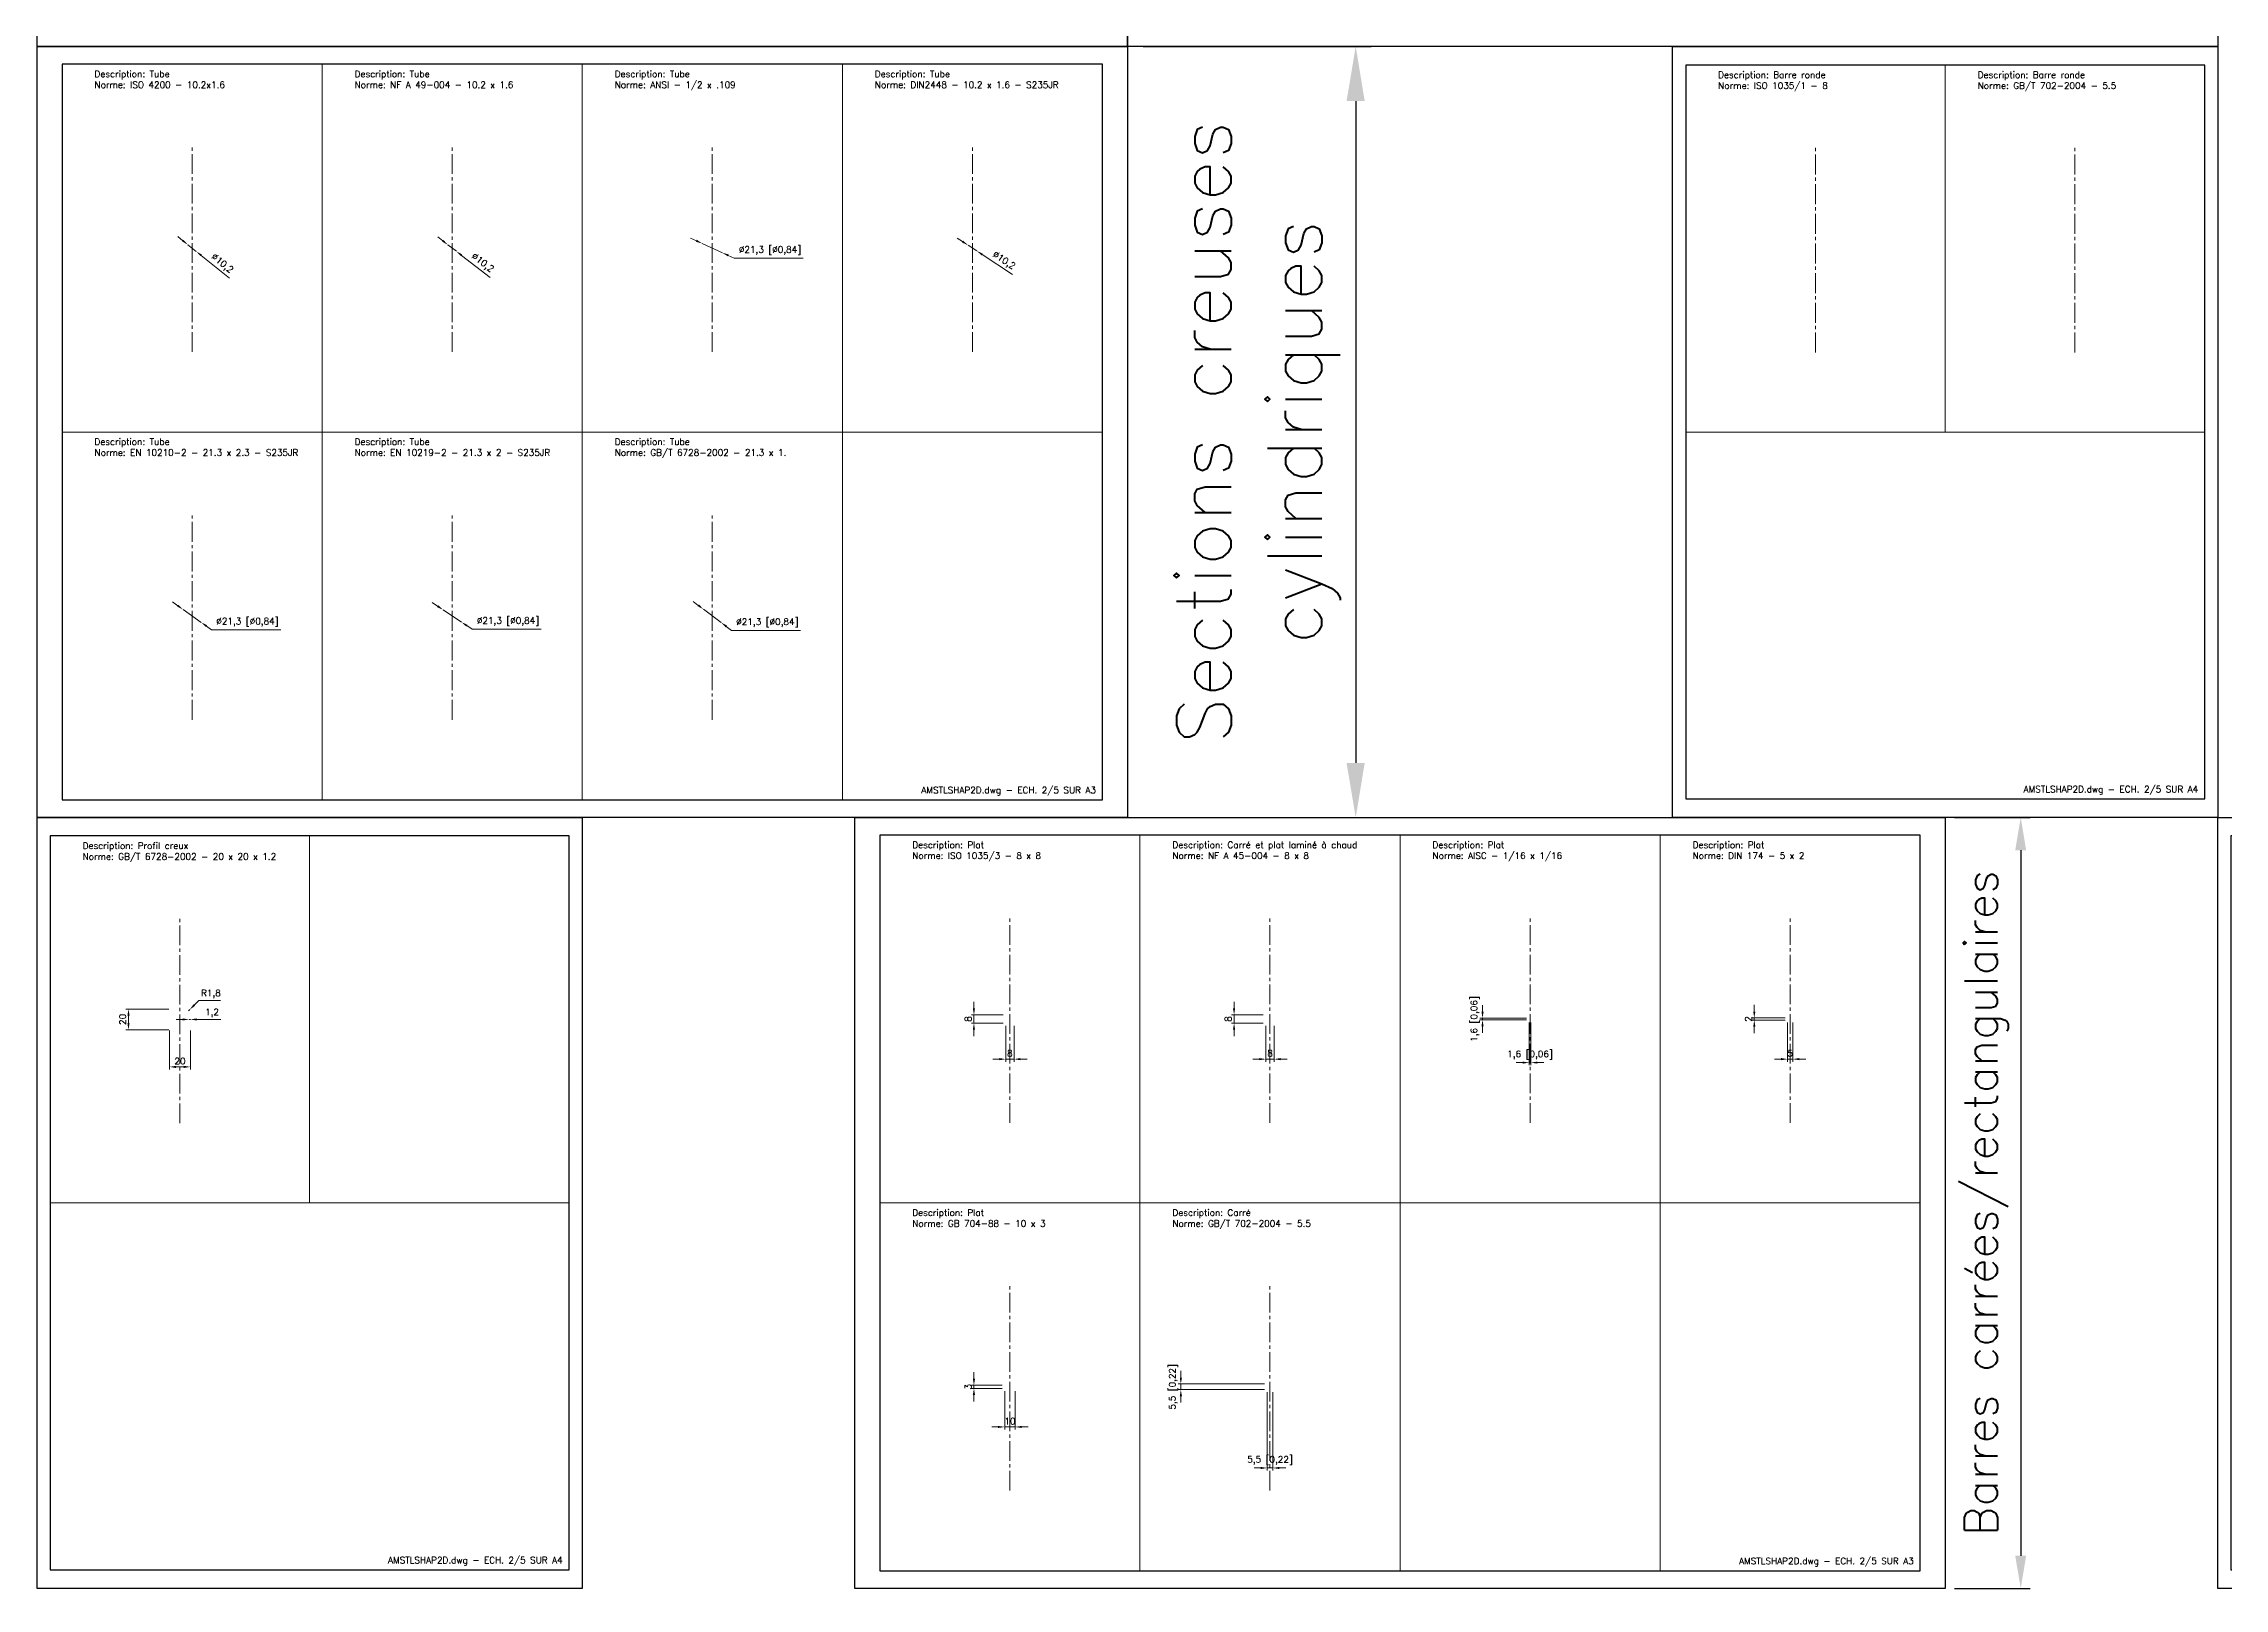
# Model space of a CAD drawing. Header units: millimetres. Extents: x -208 to 15225, y -440 to 4613.
# Drawn here: x 1056 to 3156, y 0 to 1488 of the extents above; entities that cross this region are included whole.
import ezdxf
from ezdxf.enums import TextEntityAlignment as Align

# ---------------------------------------------------------------- set-up
doc = ezdxf.new("R2010")
doc.units = ezdxf.units.MM
doc.linetypes.add('AXES2', pattern=[28.575, 19.05, -3.175, 3.175, -3.175])
doc.layers.get('Defpoints').update_dxf_attribs({"color": 41})
for name, color, linetype, lineweight in [('AXE', 2, 'AXES2', 18), ('COTE', 1, 'Continuous', 18), ('FIN', 1, 'Continuous', 18), ('TEXTE', 3, 'Continuous', 25)]:
    doc.layers.add(name, color=color, linetype=linetype, lineweight=lineweight)
doc.styles.get("Standard").update_dxf_attribs({"font": 'simplex.shx'})
doc.dimstyles.new('ALSTOM001', dxfattribs={"dimtxt": 3.5, "dimasz": 3.5, "dimexe": 1, "dimexo": 1, "dimgap": 1, "dimtad": 1, "dimrnd": 5e-09, "dimtxsty": 'Standard', "dimcen": 2.5, "dimclrd": 1, "dimclre": 1, "dimclrt": 3, "dimadec": 3, "dimazin": 2, "dimtm": 1e-09, "dimtfac": 1, "dimtmove": 0, "dimatfit": 0, "dimfxl": 1, "dimtolj": 1, "dimarcsym": 1})
doc.dimstyles.new('ALSTOM002_5SP', dxfattribs={"dimscale": 2.5, "dimtxt": 2.5, "dimasz": 2.5, "dimexe": 1, "dimexo": 1, "dimgap": 1, "dimtad": 1, "dimdec": 1, "dimtxsty": 'Standard', "dimcen": 2.5, "dimclrd": 1, "dimclre": 1, "dimclrt": 3, "dimadec": 1, "dimazin": 2, "dimtm": 1e-09, "dimtfac": 1, "dimtdec": 1, "dimtmove": 0, "dimatfit": 0, "dimfxl": 1, "dimtolj": 1, "dimtzin": 0, "dimlwd": 18, "dimlwe": 18, "dimarcsym": 1})
doc.dimstyles.new('ALSTOM002_5SP+ALTERN', dxfattribs={"dimscale": 2.5, "dimtxt": 2.5, "dimasz": 2.5, "dimexe": 1, "dimexo": 1, "dimgap": 1, "dimtad": 1, "dimdec": 1, "dimtxsty": 'Standard', "dimcen": 2.5, "dimclrd": 1, "dimclre": 1, "dimclrt": 3, "dimadec": 1, "dimazin": 2, "dimtm": 1e-09, "dimtfac": 1, "dimtdec": 1, "dimtmove": 0, "dimatfit": 0, "dimfxl": 1, "dimtolj": 1, "dimtzin": 0, "dimlwd": 18, "dimlwe": 18, "dimarcsym": 1})

# ---------------------------------------------------------------- blocks, each defined once
blk = doc.blocks.new('A3LASER')
at = {"color": 1}
for points in [[(-420, 0), (-420, 297), (0, 297), (0, 0)], [(-410.38, 6.8), (-9.62, 6.8), (-9.62, 290.2), (-410.38, 290.2)]]:
    blk.add_lwpolyline(points, close=True, dxfattribs=at)
blk = doc.blocks.new('*D146')
at = {"layer": 'COTE', "color": 1, "lineweight": -2, "transparency": 16777216}
for p, q in [((3172, 2227.5), (3302.3, 2227.5)), ((3280.3, 2150.5), (3280.3, 1562)), ((3172, 1485), (3302.3, 1485))]:
    blk.add_line(p, q, dxfattribs=at)
at = {"layer": 'COTE', "color": 1, "transparency": 16777216}
for points in [[(3267.5, 2150.5), (3293.1, 2150.5), (3280.3, 2227.5)], [(3267.5, 1562), (3293.1, 1562), (3280.3, 1485)]]:
    blk.add_solid(points, dxfattribs=at)
at = {"layer": 'Defpoints', "color": 0, "transparency": 16777216}
for p in [(3150, 2227.5), (3150, 1485), (3280.3, 1485)]:
    blk.add_point(p, dxfattribs=at)
at = {"layer": 'COTE', "color": 3, "transparency": 16777216, "insert": (3219.8, 1856.2), "char_height": 77, "attachment_point": 5, "rotation": 90}
blk.add_mtext('\\A1;T-Formes', dxfattribs=at)
blk = doc.blocks.new('*D148')
at = {"layer": 'COTE', "color": 1, "lineweight": -2, "transparency": 16777216}
for p, q in [((2115, 1485), (2334.8, 1485)), ((2319.8, 1432.5), (2319.8, 795)), ((2115, 742.5), (2334.8, 742.5))]:
    blk.add_line(p, q, dxfattribs=at)
at = {"layer": 'COTE', "color": 1, "transparency": 16777216}
for points in [[(2311, 1432.5), (2328.5, 1432.5), (2319.8, 1485)], [(2311, 795), (2328.5, 795), (2319.8, 742.5)]]:
    blk.add_solid(points, dxfattribs=at)
at = {"layer": 'Defpoints', "color": 0, "transparency": 16777216}
for p in [(2100, 1485), (2100, 742.5), (2319.8, 742.5)]:
    blk.add_point(p, dxfattribs=at)
at = {"layer": 'COTE', "color": 3, "transparency": 16777216, "insert": (2226, 1113.8), "char_height": 52.5, "attachment_point": 5, "rotation": 90}
blk.add_mtext('\\A1;Sections creuses\\Pcylindriques', dxfattribs=at)
blk = doc.blocks.new('A4LASER')
at = {"color": 1}
for points in [[(-210, 0), (-210, 297), (0, 297), (0, 0)], [(-204.96, 7.13), (-5.04, 7.13), (-5.04, 289.87), (-204.96, 289.87)]]:
    blk.add_lwpolyline(points, close=True, dxfattribs=at)
blk = doc.blocks.new('*D149')
at = {"layer": 'COTE', "color": 1, "lineweight": -2, "transparency": 16777216}
for p, q in [((3169, 1485), (3299.3, 1485)), ((3280.3, 1418.5), (3280.3, 809)), ((3169, 742.5), (3299.3, 742.5))]:
    blk.add_line(p, q, dxfattribs=at)
at = {"layer": 'COTE', "color": 1, "transparency": 16777216}
for points in [[(3269.2, 1418.5), (3291.4, 1418.5), (3280.3, 1485)], [(3269.2, 809), (3291.4, 809), (3280.3, 742.5)]]:
    blk.add_solid(points, dxfattribs=at)
at = {"layer": 'Defpoints', "color": 0, "transparency": 16777216}
for p in [(3150, 1485), (3150, 742.5), (3280.3, 742.5)]:
    blk.add_point(p, dxfattribs=at)
at = {"layer": 'COTE', "color": 3, "transparency": 16777216, "insert": (3228.1, 1113.8), "char_height": 66.5, "attachment_point": 5, "rotation": 90}
blk.add_mtext('\\A1;Barres rondes', dxfattribs=at)
blk = doc.blocks.new('*D151')
at = {"layer": 'COTE', "color": 1, "lineweight": -2, "transparency": 16777216}
for p, q in [((2896.5, 742.5), (2969.2, 742.5)), ((2960.2, 711), (2960.2, 31.5)), ((2896.5, 0), (2969.2, 0))]:
    blk.add_line(p, q, dxfattribs=at)
at = {"layer": 'COTE', "color": 1, "transparency": 16777216}
for points in [[(2954.9, 711), (2965.4, 711), (2960.2, 742.5)], [(2954.9, 31.5), (2965.4, 31.5), (2960.2, 0)]]:
    blk.add_solid(points, dxfattribs=at)
at = {"layer": 'Defpoints', "color": 0, "transparency": 16777216}
for p in [(2887.5, 742.5), (2887.5, 0), (2960.2, 0)]:
    blk.add_point(p, dxfattribs=at)
at = {"layer": 'COTE', "color": 3, "transparency": 16777216, "insert": (2927.2, 371.2), "char_height": 31.5, "attachment_point": 5, "rotation": 90}
blk.add_mtext('\\A1;Barres carrées/rectangulaires', dxfattribs=at)
blk = doc.blocks.new('*D219')
at = {"layer": 'COTE', "color": 1, "lineweight": 18, "transparency": 16777216}
for p, q in [((2484.4, 549.2), (2439.4, 549.2)), ((2484.4, 547.6), (2439.4, 547.6)), ((2441.9, 555.4), (2441.9, 561.7)), ((2441.9, 547.6), (2441.9, 549.2)), ((2441.9, 541.3), (2441.9, 535.1))]:
    blk.add_line(p, q, dxfattribs=at)
at = {"layer": 'COTE', "color": 1, "transparency": 16777216}
for points in [[(2440.9, 555.4), (2443, 555.4), (2441.9, 549.2)], [(2440.9, 541.3), (2443, 541.3), (2441.9, 547.6)]]:
    blk.add_solid(points, dxfattribs=at)
at = {"layer": 'Defpoints', "color": 0, "transparency": 16777216}
for p in [(2441.9, 549.2), (2486.9, 549.2), (2486.9, 547.6)]:
    blk.add_point(p, dxfattribs=at)
at = {"layer": 'COTE', "color": 3, "transparency": 16777216, "insert": (2434.7, 548.4), "char_height": 6.25, "attachment_point": 5, "rotation": 90}
blk.add_mtext('\\A1;1,6 [0,06]', dxfattribs=at)
blk = doc.blocks.new('*D220')
at = {"layer": 'COTE', "color": 1, "lineweight": 18, "transparency": 16777216}
for p, q in [((2486.9, 545.1), (2486.9, 503.9)), ((2488.5, 545.1), (2488.5, 503.9)), ((2480.7, 506.4), (2474.4, 506.4)), ((2486.9, 506.4), (2488.5, 506.4)), ((2494.8, 506.4), (2501, 506.4))]:
    blk.add_line(p, q, dxfattribs=at)
at = {"layer": 'COTE', "color": 1, "transparency": 16777216}
for points in [[(2480.7, 507.4), (2480.7, 505.4), (2486.9, 506.4)], [(2494.8, 507.4), (2494.8, 505.4), (2488.5, 506.4)]]:
    blk.add_solid(points, dxfattribs=at)
at = {"layer": 'Defpoints', "color": 0, "transparency": 16777216}
for p in [(2486.9, 547.6), (2488.5, 547.6), (2488.5, 506.4)]:
    blk.add_point(p, dxfattribs=at)
at = {"layer": 'COTE', "color": 3, "transparency": 16777216, "insert": (2487.7, 513.7), "char_height": 6.25, "attachment_point": 5}
blk.add_mtext('\\A1;1,6 [0,06]', dxfattribs=at)
blk = doc.blocks.new('*D221')
at = {"layer": 'COTE', "color": 1, "lineweight": 18, "transparency": 16777216}
for p, q in [((2232, 196.9), (2148.9, 196.9)), ((2232, 191.4), (2148.9, 191.4)), ((2151.4, 203.1), (2151.4, 209.4)), ((2151.4, 191.4), (2151.4, 196.9)), ((2151.4, 185.1), (2151.4, 178.9))]:
    blk.add_line(p, q, dxfattribs=at)
at = {"layer": 'COTE', "color": 1, "transparency": 16777216}
for points in [[(2150.4, 203.1), (2152.5, 203.1), (2151.4, 196.9)], [(2150.4, 185.1), (2152.5, 185.1), (2151.4, 191.4)]]:
    blk.add_solid(points, dxfattribs=at)
at = {"layer": 'Defpoints', "color": 0, "transparency": 16777216}
for p in [(2151.4, 196.9), (2234.5, 196.9), (2234.5, 191.4)]:
    blk.add_point(p, dxfattribs=at)
at = {"layer": 'COTE', "color": 3, "transparency": 16777216, "insert": (2144.2, 194.1), "char_height": 6.25, "attachment_point": 5, "rotation": 90}
blk.add_mtext('\\A1;5,5 [0,22]', dxfattribs=at)
blk = doc.blocks.new('*D222')
at = {"layer": 'COTE', "color": 1, "lineweight": 18, "transparency": 16777216}
for p, q in [((2234.5, 188.9), (2234.5, 113.5)), ((2240, 188.9), (2240, 113.5)), ((2228.3, 116), (2222, 116)), ((2234.5, 116), (2240, 116)), ((2246.3, 116), (2252.5, 116))]:
    blk.add_line(p, q, dxfattribs=at)
at = {"layer": 'COTE', "color": 1, "transparency": 16777216}
for points in [[(2228.3, 117), (2228.3, 114.9), (2234.5, 116)], [(2246.3, 117), (2246.3, 114.9), (2240, 116)]]:
    blk.add_solid(points, dxfattribs=at)
at = {"layer": 'Defpoints', "color": 0, "transparency": 16777216}
for p in [(2234.5, 191.4), (2240, 191.4), (2240, 116)]:
    blk.add_point(p, dxfattribs=at)
at = {"layer": 'COTE', "color": 3, "transparency": 16777216, "insert": (2237.3, 123.2), "char_height": 6.25, "attachment_point": 5}
blk.add_mtext('\\A1;5,5 [0,22]', dxfattribs=at)
blk = doc.blocks.new('*D245')
at = {"layer": 'COTE', "color": 1, "lineweight": 18, "transparency": 16777216}
for p, q in [((1176.9, 558), (1135.5, 558)), ((1138, 544.2), (1138, 551.7)), ((1176.9, 538), (1135.5, 538))]:
    blk.add_line(p, q, dxfattribs=at)
at = {"layer": 'COTE', "color": 1, "transparency": 16777216}
for points in [[(1137, 551.7), (1139.1, 551.7), (1138, 558)], [(1137, 544.2), (1139.1, 544.2), (1138, 538)]]:
    blk.add_solid(points, dxfattribs=at)
at = {"layer": 'Defpoints', "color": 0, "transparency": 16777216}
for p in [(1138, 558), (1179.4, 558), (1179.4, 538)]:
    blk.add_point(p, dxfattribs=at)
at = {"layer": 'COTE', "color": 3, "transparency": 16777216, "insert": (1132.4, 548), "char_height": 6.25, "attachment_point": 5, "rotation": 90}
blk.add_mtext('\\A1;20', dxfattribs=at)
blk = doc.blocks.new('*D246')
at = {"layer": 'COTE', "color": 1, "lineweight": 18, "transparency": 16777216}
for p, q in [((1177.6, 537.3), (1177.6, 499.8)), ((1197.6, 537.3), (1197.6, 499.8)), ((1183.8, 502.3), (1191.3, 502.3))]:
    blk.add_line(p, q, dxfattribs=at)
at = {"layer": 'COTE', "color": 1, "transparency": 16777216}
for points in [[(1183.8, 503.3), (1183.8, 501.2), (1177.6, 502.3)], [(1191.3, 503.3), (1191.3, 501.2), (1197.6, 502.3)]]:
    blk.add_solid(points, dxfattribs=at)
at = {"layer": 'Defpoints', "color": 0, "transparency": 16777216}
for p in [(1177.6, 539.8), (1197.6, 539.8), (1197.6, 502.3)]:
    blk.add_point(p, dxfattribs=at)
at = {"layer": 'COTE', "color": 3, "transparency": 16777216, "insert": (1187.6, 507.9), "char_height": 6.25, "attachment_point": 5}
blk.add_mtext('\\A1;20', dxfattribs=at)
blk = doc.blocks.new('*D247')
at = {"layer": 'COTE', "color": 1, "lineweight": 18, "transparency": 16777216}
for p, q in [((1190.1, 548), (1183.9, 548)), ((1196.4, 548), (1197.6, 548)), ((1203.8, 548), (1227, 548))]:
    blk.add_line(p, q, dxfattribs=at)
at = {"layer": 'COTE', "color": 1, "transparency": 16777216}
for points in [[(1190.1, 549), (1190.1, 546.9), (1196.4, 548)], [(1203.8, 549), (1203.8, 546.9), (1197.6, 548)]]:
    blk.add_solid(points, dxfattribs=at)
at = {"layer": 'Defpoints', "color": 0, "transparency": 16777216}
for p in [(1196.4, 548), (1197.6, 548), (1197.6, 548)]:
    blk.add_point(p, dxfattribs=at)
at = {"layer": 'COTE', "color": 3, "transparency": 16777216, "insert": (1218.5, 554.2), "char_height": 6.25, "attachment_point": 5}
blk.add_mtext('\\A1;1,2', dxfattribs=at)
blk = doc.blocks.new('*D244')
at = {"layer": 'COTE', "color": 1, "lineweight": 18, "transparency": 16777216}
for p, q in [((1195.8, 556.2), (1197, 557.4)), ((1201.4, 561.8), (1205.9, 566.3)), ((1205.9, 566.3), (1226.5, 566.3))]:
    blk.add_line(p, q, dxfattribs=at)
at = {"layer": 'COTE', "color": 1, "transparency": 16777216}
blk.add_solid([(1200.7, 562.6), (1202.2, 561.1), (1197, 557.4)], dxfattribs=at)
at = {"layer": 'Defpoints', "color": 0, "transparency": 16777216}
for p in [(1195.8, 556.2), (1197, 557.4)]:
    blk.add_point(p, dxfattribs=at)
at = {"layer": 'COTE', "color": 3, "transparency": 16777216, "insert": (1217.4, 572.5), "char_height": 6.25, "attachment_point": 5}
blk.add_mtext('\\A1;R1,8', dxfattribs=at)
blk = doc.blocks.new('*D248')
at = {"layer": 'COTE', "color": 1, "lineweight": 18, "transparency": 16777216}
for p, q in [((1980.3, 552.4), (1949.7, 552.4)), ((1952.2, 558.6), (1952.2, 564.9)), ((1952.2, 544.4), (1952.2, 552.4)), ((1980.3, 544.4), (1949.7, 544.4)), ((1952.2, 538.1), (1952.2, 531.9))]:
    blk.add_line(p, q, dxfattribs=at)
at = {"layer": 'COTE', "color": 1, "transparency": 16777216}
for points in [[(1951.1, 558.6), (1953.2, 558.6), (1952.2, 552.4)], [(1951.1, 538.1), (1953.2, 538.1), (1952.2, 544.4)]]:
    blk.add_solid(points, dxfattribs=at)
at = {"layer": 'Defpoints', "color": 0, "transparency": 16777216}
for p in [(1952.2, 552.4), (1982.8, 552.4), (1982.8, 544.4)]:
    blk.add_point(p, dxfattribs=at)
at = {"layer": 'COTE', "color": 3, "transparency": 16777216, "insert": (1946.6, 548.4), "char_height": 6.25, "attachment_point": 5, "rotation": 90}
blk.add_mtext('\\A1;8', dxfattribs=at)
blk = doc.blocks.new('*D249')
at = {"layer": 'COTE', "color": 1, "lineweight": 18, "transparency": 16777216}
for p, q in [((1982.8, 541.9), (1982.8, 507.2)), ((1990.8, 541.9), (1990.8, 507.2)), ((1976.5, 509.7), (1970.3, 509.7)), ((1982.8, 509.7), (1990.8, 509.7)), ((1997, 509.7), (2003.3, 509.7))]:
    blk.add_line(p, q, dxfattribs=at)
at = {"layer": 'COTE', "color": 1, "transparency": 16777216}
for points in [[(1976.5, 510.8), (1976.5, 508.7), (1982.8, 509.7)], [(1997, 510.8), (1997, 508.7), (1990.8, 509.7)]]:
    blk.add_solid(points, dxfattribs=at)
at = {"layer": 'Defpoints', "color": 0, "transparency": 16777216}
for p in [(1982.8, 544.4), (1990.8, 544.4), (1990.8, 509.7)]:
    blk.add_point(p, dxfattribs=at)
at = {"layer": 'COTE', "color": 3, "transparency": 16777216, "insert": (1986.8, 515.4), "char_height": 6.25, "attachment_point": 5}
blk.add_mtext('\\A1;8', dxfattribs=at)
blk = doc.blocks.new('*D250')
at = {"layer": 'COTE', "color": 1, "lineweight": 18, "transparency": 16777216}
for p, q in [((2230.8, 552.4), (2200.2, 552.4)), ((2202.7, 558.6), (2202.7, 564.9)), ((2202.7, 544.4), (2202.7, 552.4)), ((2230.8, 544.4), (2200.2, 544.4)), ((2202.7, 538.1), (2202.7, 531.9))]:
    blk.add_line(p, q, dxfattribs=at)
at = {"layer": 'COTE', "color": 1, "transparency": 16777216}
for points in [[(2201.6, 558.6), (2203.7, 558.6), (2202.7, 552.4)], [(2201.6, 538.1), (2203.7, 538.1), (2202.7, 544.4)]]:
    blk.add_solid(points, dxfattribs=at)
at = {"layer": 'Defpoints', "color": 0, "transparency": 16777216}
for p in [(2202.7, 552.4), (2233.3, 552.4), (2233.3, 544.4)]:
    blk.add_point(p, dxfattribs=at)
at = {"layer": 'COTE', "color": 3, "transparency": 16777216, "insert": (2197, 548.4), "char_height": 6.25, "attachment_point": 5, "rotation": 90}
blk.add_mtext('\\A1;8', dxfattribs=at)
blk = doc.blocks.new('*D251')
at = {"layer": 'COTE', "color": 1, "lineweight": 18, "transparency": 16777216}
for p, q in [((2233.3, 541.9), (2233.3, 507.2)), ((2241.3, 541.9), (2241.3, 507.2)), ((2227, 509.7), (2220.8, 509.7)), ((2233.3, 509.7), (2241.3, 509.7)), ((2247.5, 509.7), (2253.8, 509.7))]:
    blk.add_line(p, q, dxfattribs=at)
at = {"layer": 'COTE', "color": 1, "transparency": 16777216}
for points in [[(2227, 510.8), (2227, 508.7), (2233.3, 509.7)], [(2247.5, 510.8), (2247.5, 508.7), (2241.3, 509.7)]]:
    blk.add_solid(points, dxfattribs=at)
at = {"layer": 'Defpoints', "color": 0, "transparency": 16777216}
for p in [(2233.3, 544.4), (2241.3, 544.4), (2241.3, 509.7)]:
    blk.add_point(p, dxfattribs=at)
at = {"layer": 'COTE', "color": 3, "transparency": 16777216, "insert": (2237.3, 515.4), "char_height": 6.25, "attachment_point": 5}
blk.add_mtext('\\A1;8', dxfattribs=at)
blk = doc.blocks.new('*D252')
at = {"layer": 'COTE', "color": 1, "lineweight": 18, "transparency": 16777216}
for p, q in [((2733.2, 549.4), (2701.1, 549.4)), ((2733.2, 547.4), (2701.1, 547.4)), ((2703.6, 555.6), (2703.6, 561.9)), ((2703.6, 547.4), (2703.6, 549.4)), ((2703.6, 541.1), (2703.6, 534.9))]:
    blk.add_line(p, q, dxfattribs=at)
at = {"layer": 'COTE', "color": 1, "transparency": 16777216}
for points in [[(2702.6, 555.6), (2704.7, 555.6), (2703.6, 549.4)], [(2702.6, 541.1), (2704.7, 541.1), (2703.6, 547.4)]]:
    blk.add_solid(points, dxfattribs=at)
at = {"layer": 'Defpoints', "color": 0, "transparency": 16777216}
for p in [(2703.6, 549.4), (2735.7, 549.4), (2735.7, 547.4)]:
    blk.add_point(p, dxfattribs=at)
at = {"layer": 'COTE', "color": 3, "transparency": 16777216, "insert": (2698, 548.4), "char_height": 6.25, "attachment_point": 5, "rotation": 90}
blk.add_mtext('\\A1;2', dxfattribs=at)
blk = doc.blocks.new('*D253')
at = {"layer": 'COTE', "color": 1, "lineweight": 18, "transparency": 16777216}
for p, q in [((2735.7, 544.9), (2735.7, 507.2)), ((2740.7, 544.9), (2740.7, 507.2)), ((2729.5, 509.7), (2723.2, 509.7)), ((2735.7, 509.7), (2740.7, 509.7)), ((2747, 509.7), (2753.2, 509.7))]:
    blk.add_line(p, q, dxfattribs=at)
at = {"layer": 'COTE', "color": 1, "transparency": 16777216}
for points in [[(2729.5, 510.8), (2729.5, 508.7), (2735.7, 509.7)], [(2747, 510.8), (2747, 508.7), (2740.7, 509.7)]]:
    blk.add_solid(points, dxfattribs=at)
at = {"layer": 'Defpoints', "color": 0, "transparency": 16777216}
for p in [(2735.7, 547.4), (2740.7, 547.4), (2740.7, 509.7)]:
    blk.add_point(p, dxfattribs=at)
at = {"layer": 'COTE', "color": 3, "transparency": 16777216, "insert": (2738.2, 515.4), "char_height": 6.25, "attachment_point": 5}
blk.add_mtext('\\A1;5', dxfattribs=at)
blk = doc.blocks.new('*D254')
at = {"layer": 'COTE', "color": 1, "lineweight": 18, "transparency": 16777216}
for p, q in [((1979.3, 195.6), (1949.7, 195.6)), ((1979.3, 192.6), (1949.7, 192.6)), ((1952.2, 201.9), (1952.2, 208.1)), ((1952.2, 192.6), (1952.2, 195.6)), ((1952.2, 186.4), (1952.2, 180.1))]:
    blk.add_line(p, q, dxfattribs=at)
at = {"layer": 'COTE', "color": 1, "transparency": 16777216}
for points in [[(1951.1, 201.9), (1953.2, 201.9), (1952.2, 195.6)], [(1951.1, 186.4), (1953.2, 186.4), (1952.2, 192.6)]]:
    blk.add_solid(points, dxfattribs=at)
at = {"layer": 'Defpoints', "color": 0, "transparency": 16777216}
for p in [(1952.2, 195.6), (1981.8, 195.6), (1981.8, 192.6)]:
    blk.add_point(p, dxfattribs=at)
at = {"layer": 'COTE', "color": 3, "transparency": 16777216, "insert": (1946.6, 194.1), "char_height": 6.25, "attachment_point": 5, "rotation": 90}
blk.add_mtext('\\A1;3', dxfattribs=at)
blk = doc.blocks.new('*D255')
at = {"layer": 'COTE', "color": 1, "lineweight": 18, "transparency": 16777216}
for p, q in [((1981.8, 190.1), (1981.8, 153)), ((1991.8, 190.1), (1991.8, 153)), ((1975.5, 155.5), (1969.3, 155.5)), ((1981.8, 155.5), (1991.8, 155.5)), ((1998, 155.5), (2004.3, 155.5))]:
    blk.add_line(p, q, dxfattribs=at)
at = {"layer": 'COTE', "color": 1, "transparency": 16777216}
for points in [[(1975.5, 156.5), (1975.5, 154.5), (1981.8, 155.5)], [(1998, 156.5), (1998, 154.5), (1991.8, 155.5)]]:
    blk.add_solid(points, dxfattribs=at)
at = {"layer": 'Defpoints', "color": 0, "transparency": 16777216}
for p in [(1981.8, 192.6), (1991.8, 192.6), (1991.8, 155.5)]:
    blk.add_point(p, dxfattribs=at)
at = {"layer": 'COTE', "color": 3, "transparency": 16777216, "insert": (1986.8, 161.1), "char_height": 6.25, "attachment_point": 5}
blk.add_mtext('\\A1;10', dxfattribs=at)
blk = doc.blocks.new('*D256')
at = {"layer": 'COTE', "color": 1, "lineweight": 18, "transparency": 16777216}
for p, q in [((1684.9, 1297.9), (1679.2, 1300.5)), ((1690.5, 1295.3), (1709.9, 1286.4)), ((1715.6, 1283.8), (1721.3, 1281.2)), ((1721.3, 1281.2), (1787.8, 1281.2))]:
    blk.add_line(p, q, dxfattribs=at)
at = {"layer": 'COTE', "color": 1, "transparency": 16777216}
for points in [[(1685.3, 1298.9), (1684.4, 1297), (1690.5, 1295.3)], [(1716, 1284.8), (1715.2, 1282.9), (1709.9, 1286.4)]]:
    blk.add_solid(points, dxfattribs=at)
at = {"layer": 'Defpoints', "color": 0, "transparency": 16777216}
for p in [(1690.5, 1295.3), (1709.9, 1286.4)]:
    blk.add_point(p, dxfattribs=at)
at = {"layer": 'COTE', "color": 3, "transparency": 16777216, "insert": (1755.8, 1288.5), "char_height": 6.25, "attachment_point": 5}
blk.add_mtext('\\A1;∅21,3 [∅0,84]', dxfattribs=at)
blk = doc.blocks.new('*D257')
at = {"layer": 'COTE', "color": 1, "lineweight": 18, "transparency": 16777216}
for p, q in [((1190.4, 1298), (1185.6, 1301.9)), ((1195.3, 1294.1), (1203.3, 1287.7)), ((1208.1, 1283.8), (1235.2, 1262))]:
    blk.add_line(p, q, dxfattribs=at)
at = {"layer": 'COTE', "color": 1, "transparency": 16777216}
for points in [[(1191.1, 1298.8), (1189.8, 1297.2), (1195.3, 1294.1)], [(1208.8, 1284.6), (1207.5, 1283), (1203.3, 1287.7)]]:
    blk.add_solid(points, dxfattribs=at)
at = {"layer": 'Defpoints', "color": 0, "transparency": 16777216}
for p in [(1195.3, 1294.1), (1203.3, 1287.7)]:
    blk.add_point(p, dxfattribs=at)
at = {"layer": 'COTE', "color": 3, "transparency": 16777216, "insert": (1228, 1275.8), "char_height": 6.25, "attachment_point": 5, "rotation": 321.2171}
blk.add_mtext('\\A1;∅10,2', dxfattribs=at)
blk = doc.blocks.new('*D258')
at = {"layer": 'COTE', "color": 1, "lineweight": 18, "transparency": 16777216}
for p, q in [((1440.8, 1297.8), (1435.8, 1301.6)), ((1445.7, 1294), (1453.8, 1287.8)), ((1458.8, 1283.9), (1486.3, 1262.7))]:
    blk.add_line(p, q, dxfattribs=at)
at = {"layer": 'COTE', "color": 1, "transparency": 16777216}
for points in [[(1441.4, 1298.6), (1440.1, 1297), (1445.7, 1294)], [(1459.4, 1284.8), (1458.1, 1283.1), (1453.8, 1287.8)]]:
    blk.add_solid(points, dxfattribs=at)
at = {"layer": 'Defpoints', "color": 0, "transparency": 16777216}
for p in [(1445.7, 1294), (1453.8, 1287.8)]:
    blk.add_point(p, dxfattribs=at)
at = {"layer": 'COTE', "color": 3, "transparency": 16777216, "insert": (1478.8, 1276.4), "char_height": 6.25, "attachment_point": 5, "rotation": 322.4042}
blk.add_mtext('\\A1;∅10,2', dxfattribs=at)
blk = doc.blocks.new('*D259')
at = {"layer": 'COTE', "color": 1, "lineweight": 18, "transparency": 16777216}
for p, q in [((1941.2, 1297.1), (1936, 1300.5)), ((1946.5, 1293.7), (1955, 1288.1)), ((1960.2, 1284.6), (1989.3, 1265.6))]:
    blk.add_line(p, q, dxfattribs=at)
at = {"layer": 'COTE', "color": 1, "transparency": 16777216}
for points in [[(1941.8, 1298), (1940.7, 1296.2), (1946.5, 1293.7)], [(1960.8, 1285.5), (1959.6, 1283.8), (1955, 1288.1)]]:
    blk.add_solid(points, dxfattribs=at)
at = {"layer": 'Defpoints', "color": 0, "transparency": 16777216}
for p in [(1946.5, 1293.7), (1955, 1288.1)]:
    blk.add_point(p, dxfattribs=at)
at = {"layer": 'COTE', "color": 3, "transparency": 16777216, "insert": (1980.8, 1278.6), "char_height": 6.25, "attachment_point": 5, "rotation": 326.7437}
blk.add_mtext('\\A1;∅10,2', dxfattribs=at)
blk = doc.blocks.new('*D260')
at = {"layer": 'COTE', "color": 1, "lineweight": 18, "transparency": 16777216}
for p, q in [((1185.5, 946.4), (1180.4, 950.1)), ((1190.6, 942.8), (1208, 930.4)), ((1213, 926.8), (1218.1, 923.2)), ((1218.1, 923.2), (1284.6, 923.2))]:
    blk.add_line(p, q, dxfattribs=at)
at = {"layer": 'COTE', "color": 1, "transparency": 16777216}
for points in [[(1186.1, 947.3), (1184.9, 945.6), (1190.6, 942.8)], [(1213.7, 927.7), (1212.4, 926), (1208, 930.4)]]:
    blk.add_solid(points, dxfattribs=at)
at = {"layer": 'Defpoints', "color": 0, "transparency": 16777216}
for p in [(1190.6, 942.8), (1208, 930.4)]:
    blk.add_point(p, dxfattribs=at)
at = {"layer": 'COTE', "color": 3, "transparency": 16777216, "insert": (1252.6, 930.5), "char_height": 6.25, "attachment_point": 5}
blk.add_mtext('\\A1;∅21,3 [∅0,84]', dxfattribs=at)
blk = doc.blocks.new('*D261')
at = {"layer": 'COTE', "color": 1, "lineweight": 18, "transparency": 16777216}
for p, q in [((1435.7, 946), (1430.5, 949.5)), ((1440.9, 942.5), (1458.6, 930.7)), ((1463.8, 927.3), (1469, 923.8)), ((1469, 923.8), (1535.5, 923.8))]:
    blk.add_line(p, q, dxfattribs=at)
at = {"layer": 'COTE', "color": 1, "transparency": 16777216}
for points in [[(1436.3, 946.9), (1435.1, 945.1), (1440.9, 942.5)], [(1464.4, 928.1), (1463.3, 926.4), (1458.6, 930.7)]]:
    blk.add_solid(points, dxfattribs=at)
at = {"layer": 'Defpoints', "color": 0, "transparency": 16777216}
for p in [(1440.9, 942.5), (1458.6, 930.7)]:
    blk.add_point(p, dxfattribs=at)
at = {"layer": 'COTE', "color": 3, "transparency": 16777216, "insert": (1503.5, 931.1), "char_height": 6.25, "attachment_point": 5}
blk.add_mtext('\\A1;∅21,3 [∅0,84]', dxfattribs=at)
blk = doc.blocks.new('*D262')
at = {"layer": 'COTE', "color": 1, "lineweight": 18, "transparency": 16777216}
for p, q in [((1686.7, 946.8), (1681.7, 950.6)), ((1691.7, 943), (1708.7, 930.2)), ((1713.7, 926.5), (1718.7, 922.7)), ((1718.7, 922.7), (1785.2, 922.7))]:
    blk.add_line(p, q, dxfattribs=at)
at = {"layer": 'COTE', "color": 1, "transparency": 16777216}
for points in [[(1687.4, 947.6), (1686.1, 946), (1691.7, 943)], [(1714.4, 927.3), (1713.1, 925.6), (1708.7, 930.2)]]:
    blk.add_solid(points, dxfattribs=at)
at = {"layer": 'Defpoints', "color": 0, "transparency": 16777216}
for p in [(1691.7, 943), (1708.7, 930.2)]:
    blk.add_point(p, dxfattribs=at)
at = {"layer": 'COTE', "color": 3, "transparency": 16777216, "insert": (1753.2, 930), "char_height": 6.25, "attachment_point": 5}
blk.add_mtext('\\A1;∅21,3 [∅0,84]', dxfattribs=at)

msp = doc.modelspace()

# ---------------------------------------------------------------- linework, layer by layer
at = {"layer": 'AXE'}
for p, q in [((1199.284, 1190.873), (1199.284, 1390.873)), ((1449.761, 1190.873), (1449.761, 1390.873)), ((1700.239, 1190.873), (1700.239, 1390.873)), ((1950.716, 1190.873), (1950.716, 1390.873)), ((2762.555, 1190.458), (2762.555, 1390.458)), ((3012.445, 1190.458), (3012.445, 1390.458)), ((1199.284, 836.627), (1199.284, 1036.627)), ((1449.761, 836.627), (1449.761, 1036.627)), ((1700.239, 836.627), (1700.239, 1036.627)), ((1187.555, 447.958), (1187.555, 647.958)), ((1986.784, 448.373), (1986.784, 648.373)), ((2237.261, 448.373), (2237.261, 648.373)), ((2487.739, 448.373), (2487.739, 648.373)), ((2738.216, 448.373), (2738.216, 648.373)), ((1986.784, 94.127), (1986.784, 294.127)), ((2237.261, 94.127), (2237.261, 294.127))]:
    msp.add_line(p, q, dxfattribs=at)
at = {"layer": 'FIN'}
for p, q in [((1324.523, 1467.996), (1324.523, 759.504)), ((1575, 1467.996), (1575, 759.504)), ((1825.477, 1467.996), (1825.477, 759.504)), ((2887.5, 1467.165), (2887.5, 1113.75)), ((1074.046, 1113.75), (2075.954, 1113.75)), ((2637.61, 1113.75), (3137.39, 1113.75)), ((1312.5, 724.665), (1312.5, 371.25)), ((2112.023, 725.496), (2112.023, 17.004)), ((2362.5, 725.496), (2362.5, 17.004)), ((2612.977, 725.496), (2612.977, 17.004)), ((1062.61, 371.25), (1562.39, 371.25)), ((1861.546, 371.25), (2863.454, 371.25))]:
    msp.add_line(p, q, dxfattribs=at)

# ---------------------------------------------------------------- block references
at = {"xscale": 2.5, "yscale": 2.5, "zscale": 2.5}
for name, p in [('A3LASER', (2100, 1485)), ('A3LASER', (3150, 1485)), ('A3LASER', (2100, 742.5)), ('A4LASER', (3150, 742.5)), ('A4LASER', (1575, 0)), ('A3LASER', (2887.5, 0)), ('A4LASER', (3675, 0))]:
    msp.add_blockref(name, p, dxfattribs=at)

# ---------------------------------------------------------------- texts
at = {"layer": 'TEXTE'}
for s, p in [('AMSTLSHAP2D.dwg - ECH. 2/5 SUR A3', (2069.704, 765.754)), ('AMSTLSHAP2D.dwg - ECH. 2/5 SUR A4', (3131.14, 766.585)), ('AMSTLSHAP2D.dwg - ECH. 2/5 SUR A4', (1556.14, 24.085)), ('AMSTLSHAP2D.dwg - ECH. 2/5 SUR A3', (2857.204, 23.254))]:
    msp.add_text(s, height=6.25, dxfattribs=at).set_placement(p, align=Align.RIGHT)
at = {"layer": 'TEXTE', "char_height": 6.25, "attachment_point": 1}
for s, insert, width in [('Description: Tube\\PNorme: ISO 4200 - 10.2x1.6', (1105.296, 1461.746), 215.81551), ('Description: Tube\\PNorme: NF A 49-004 - 10.2 x 1.6', (1355.773, 1461.746), 215.81551), ('Description: Tube\\PNorme: ANSI - 1/2 x .109', (1606.25, 1461.746), 215.81551), ('Description: Tube\\PNorme: DIN2448 - 10.2 x 1.6 - S235JR', (1856.727, 1461.746), 215.81551), ('Description: Barre ronde\\PNorme: ISO 1035/1 - 8', (2668.86, 1460.915), 211.49427), ('Description: Barre ronde\\PNorme: GB/T 702-2004 - 5.5', (2918.75, 1460.915), 211.49427), ('Description: Tube\\PNorme: EN 10210-2 - 21.3 x 2.3 - S235JR', (1105.296, 1107.5), 215.81551), ('Description: Tube\\PNorme: EN 10219-2 - 21.3 x 2 - S235JR', (1355.773, 1107.5), 215.81551), ('Description: Tube\\PNorme: GB/T 6728-2002 - 21.3 x 1.', (1606.25, 1107.5), 215.81551), ('Description: Profil creux\\PNorme: GB/T 6728-2002 - 20 x 20 x 1.2', (1093.86, 718.415), 211.49427), ('Description: Plat\\PNorme: ISO 1035/3 - 8 x 8', (1892.796, 719.246), 215.81551), ('Description: Carré et plat laminé à chaud\\PNorme: NF A 45-004 - 8 x 8', (2143.273, 719.246), 215.81551), ('Description: Plat\\PNorme: AISC - 1/16 x 1/16', (2393.75, 719.246), 215.81551), ('Description: Plat\\PNorme: DIN 174 - 5 x 2', (2644.227, 719.246), 215.81551), ('Description: Plat\\PNorme: GB 704-88 - 10 x 3', (1892.796, 365), 215.81551), ('Description: Carré\\PNorme: GB/T 702-2004 - 5.5', (2143.273, 365), 215.81551)]:
    msp.add_mtext(s, dxfattribs=dict(at, insert=insert, width=width))

# ---------------------------------------------------------------- dimensions: what is measured, and where the dimension line sits
at = {"layer": 'COTE'}
for base, p1, p2, text, override, picture, middle in [((3280.307, 1485), (3150, 2227.5), (3150, 1485), 'T-Formes', {"dimscale": 22, "dimtoh": 1}, '*D146', (3280.307, 1856.25)), ((2319.795, 742.5), (2100, 1485), (2100, 742.5), 'Sections creuses\\Pcylindriques', {"dimscale": 15, "dimtoh": 1}, '*D148', (2319.795, 1113.75)), ((3280.307, 742.5), (3150, 1485), (3150, 742.5), 'Barres rondes', {"dimscale": 19, "dimtoh": 1}, '*D149', (3280.307, 1113.75)), ((2960.168, 0), (2887.5, 742.5), (2887.5, 0), 'Barres carrées/rectangulaires', {"dimscale": 9, "dimtoh": 1}, '*D151', (2960.168, 371.25))]:
    dim = msp.add_linear_dim(base=base, p1=p1, p2=p2, angle=90, text=text, dimstyle='ALSTOM001', override=override, dxfattribs=at)
    dim.commit()
    dim.dimension.update_dxf_attribs({"geometry": picture, "text_midpoint": middle, "dimtype": 160})
for p1, p2, picture, middle in [((1195.309, 1294.068), (1203.26, 1287.679), '*D257', (1228.013, 1275.768)), ((1445.721, 1293.985), (1453.802, 1287.762), '*D258', (1478.797, 1276.367)), ((1946.451, 1293.67), (1954.98, 1288.076), '*D259', (1980.766, 1278.605))]:
    dim = msp.add_diameter_dim_2p(p1=p1, p2=p2, dimstyle='ALSTOM002_5SP', dxfattribs=at)
    dim.commit()
    dim.dimension.update_dxf_attribs({"geometry": picture, "text_midpoint": middle})
for p1, p2, picture, middle in [((1690.543, 1295.323), (1709.934, 1286.423), '*D256', (1755.789, 1288.471)), ((1190.612, 942.809), (1207.957, 930.445), '*D260', (1252.629, 930.452)), ((1440.897, 942.529), (1458.626, 930.724), '*D261', (1503.525, 931.059)), ((1691.731, 943.033), (1708.746, 930.221), '*D262', (1753.226, 929.964))]:
    dim = msp.add_diameter_dim_2p(p1=p1, p2=p2, dimstyle='ALSTOM002_5SP+ALTERN', override={"dimtoh": 1}, dxfattribs=at)
    dim.commit()
    dim.dimension.update_dxf_attribs({"geometry": picture, "text_midpoint": middle})
dim = msp.add_radius_dim(center=(1195.755, 556.158), mpoint=(1197.028, 557.43), dimstyle='ALSTOM002_5SP', override={"dimtoh": 1}, dxfattribs=at)
dim.commit()
dim.dimension.update_dxf_attribs({"geometry": '*D244', "text_midpoint": (1217.444, 572.489)})
for base, p1, p2, dimstyle, picture, middle in [((2441.931, 549.167), (2486.945, 547.579), (2486.945, 549.167), 'ALSTOM002_5SP+ALTERN', '*D219', (2441.931, 548.373)), ((1138.045, 557.958), (1179.355, 537.958), (1179.355, 557.958), 'ALSTOM002_5SP', '*D245', (1138.045, 547.958)), ((1952.185, 552.373), (1982.784, 544.373), (1982.784, 552.373), 'ALSTOM002_5SP', '*D248', (1952.185, 548.373)), ((2202.662, 552.373), (2233.261, 544.373), (2233.261, 552.373), 'ALSTOM002_5SP', '*D250', (2202.662, 548.373)), ((2703.616, 549.373), (2735.716, 547.373), (2735.716, 549.373), 'ALSTOM002_5SP', '*D252', (2703.616, 548.373)), ((2151.441, 196.877), (2234.511, 191.377), (2234.511, 196.877), 'ALSTOM002_5SP+ALTERN', '*D221', (2151.441, 194.127)), ((1952.185, 195.627), (1981.784, 192.627), (1981.784, 195.627), 'ALSTOM002_5SP', '*D254', (1952.185, 194.127))]:
    dim = msp.add_linear_dim(base=base, p1=p1, p2=p2, angle=90, dimstyle=dimstyle, dxfattribs=at)
    dim.commit()
    dim.dimension.update_dxf_attribs({"geometry": picture, "text_midpoint": middle, "dimtype": 160})
dim = msp.add_linear_dim(base=(1197.555, 547.958), p1=(1196.355, 547.958), p2=(1197.555, 547.958), dimstyle='ALSTOM002_5SP', dxfattribs=at)
dim.commit()
dim.dimension.update_dxf_attribs({"geometry": '*D247', "text_midpoint": (1218.508, 554.178)})
for base, p1, p2, dimstyle, picture, middle in [((2488.532, 506.395), (2486.945, 547.579), (2488.532, 547.579), 'ALSTOM002_5SP+ALTERN', '*D220', (2487.739, 506.395)), ((2740.716, 509.745), (2735.716, 547.373), (2740.716, 547.373), 'ALSTOM002_5SP', '*D253', (2738.216, 509.745)), ((1197.555, 502.277), (1177.555, 539.758), (1197.555, 539.758), 'ALSTOM002_5SP', '*D246', (1187.555, 502.277)), ((1990.784, 509.745), (1982.784, 544.373), (1990.784, 544.373), 'ALSTOM002_5SP', '*D249', (1986.784, 509.745)), ((2241.261, 509.745), (2233.261, 544.373), (2241.261, 544.373), 'ALSTOM002_5SP', '*D251', (2237.261, 509.745)), ((1991.784, 155.499), (1981.784, 192.627), (1991.784, 192.627), 'ALSTOM002_5SP', '*D255', (1986.784, 155.499)), ((2240.011, 115.965), (2234.511, 191.377), (2240.011, 191.377), 'ALSTOM002_5SP+ALTERN', '*D222', (2237.261, 115.965))]:
    dim = msp.add_linear_dim(base=base, p1=p1, p2=p2, dimstyle=dimstyle, dxfattribs=at)
    dim.commit()
    dim.dimension.update_dxf_attribs({"geometry": picture, "text_midpoint": middle, "dimtype": 160})

doc.saveas('drawing.dxf')
